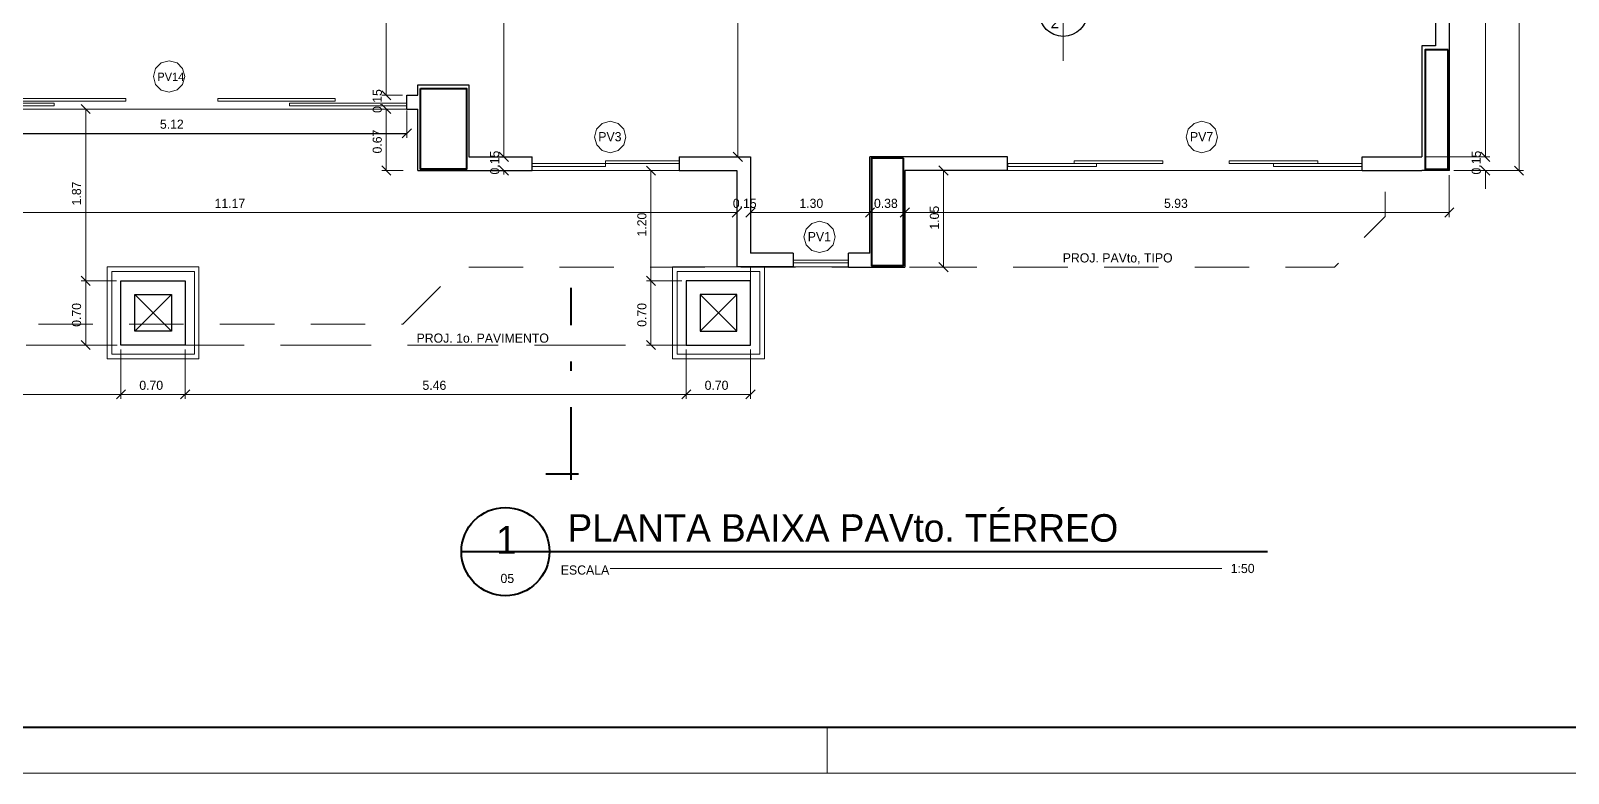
# Model space of a CAD drawing. Header units: metres. Extents: x 2.9 to 62.3, y 8 to 50.1.
# Drawn here: x 35.17 to 51.92, y 8.02 to 16.1 of the extents above; entities that cross this region are included whole.
import ezdxf
from ezdxf.enums import TextEntityAlignment as Align

# ---------------------------------------------------------------- set-up
doc = ezdxf.new("R2010")
doc.units = ezdxf.units.M
doc.header["$MEASUREMENT"] = 0
for name, pattern in [('DGN Style 2', [0.98853, 0.593118, -0.395412]), ('DGN Style 3', [1.383942, 0.98853, -0.395412]), ('DGN Style 4', [1.582636, 0.790824, -0.395412, 0.00098853, -0.395412])]:
    doc.linetypes.add(name, pattern=pattern)
doc.layers.get('Defpoints').update_dxf_attribs({"lineweight": 0})
for name, color, linetype, lineweight in [('Level 11-1', 7, 'Continuous', 0), ('Level 12', 7, 'Continuous', 0), ('Level 24-1', 7, 'Continuous', 0), ('Level 3', 7, 'Continuous', 0), ('Level 31', 7, 'Continuous', 0), ('Level 43', 7, 'Continuous', 0), ('Level 44', 7, 'Continuous', 0), ('Level 57', 7, 'Continuous', 0), ('Level 63', 7, 'Continuous', 0), ('Level 7', 7, 'Continuous', 0), ('Level 8', 7, 'Continuous', 0)]:
    doc.layers.add(name, color=color, linetype=linetype, lineweight=lineweight)
doc.styles.add('Style-INTL_ENGINEERING', font='INTL_ENGINEERING.shx')
doc.dimstyles.get("Standard").update_dxf_attribs({"dimtxt": 0.18, "dimasz": 0.18, "dimexe": 0.18, "dimexo": 0.0625, "dimgap": 0.09, "dimtad": 0, "dimtih": 1, "dimtoh": 1, "dimdec": 4, "dimzin": 1, "dimdsep": 46, "dimtxsty": 'Standard', "dimcen": 0, "dimadec": 0, "dimazin": 0, "dimtfac": 1, "dimtdec": 4, "dimtofl": 0, "dimtmove": 0, "dimatfit": 3, "dimfxl": 0, "dimtolj": 1, "dimtzin": 1, "dimarcsym": 0})

# ---------------------------------------------------------------- blocks, each defined once
blk = doc.blocks.new('*D40')
at = {"layer": 'Defpoints'}
for p in [(50.474, 19.809), (51.017, 17.61), (50.323, 14.73), (51.017, 14.73)]:
    blk.add_point(p, dxfattribs=at)
at = {"layer": 'Level 43', "color": 2, "linetype": 'Continuous', "lineweight": 0}
for p, q in [((50.524, 19.809), (51.066, 19.809)), ((50.967, 19.859), (51.066, 19.759)), ((51.017, 19.809), (51.017, 14.73)), ((51.066, 14.68), (50.967, 14.78)), ((50.372, 14.73), (51.066, 14.73))]:
    blk.add_line(p, q, dxfattribs=at)
at = {"layer": 'Level 43', "color": 2, "linetype": 'Continuous', "lineweight": 0, "style": 'Style-INTL_ENGINEERING'}
blk.add_text('5.08', height=0.0995, rotation=90, dxfattribs=at).set_placement((50.917, 17.464), align=Align.MIDDLE_LEFT)
blk = doc.blocks.new('_Oblique')
at = {"color": 0, "linetype": 'ByBlock', "lineweight": -2}
blk.add_line((0.5, 0.5), (-0.5, -0.5), dxfattribs=at)
blk = doc.blocks.new('*D41')
at = {"layer": 'Defpoints'}
for p in [(50.323, 14.73), (50.625, 14.579), (51.017, 14.654), (51.017, 14.579)]:
    blk.add_point(p, dxfattribs=at)
at = {"layer": 'Level 43', "color": 2, "linetype": 'Continuous', "lineweight": 0}
for p, q in [((51.066, 14.68), (50.967, 14.78)), ((51.017, 14.772), (51.017, 14.73)), ((50.372, 14.73), (51.066, 14.73)), ((50.674, 14.579), (51.066, 14.579)), ((50.967, 14.629), (51.066, 14.529)), ((51.017, 14.38), (51.017, 14.579))]:
    blk.add_line(p, q, dxfattribs=at)
at = {"layer": 'Level 43', "color": 2, "linetype": 'Continuous', "lineweight": 0, "style": 'Style-INTL_ENGINEERING'}
blk.add_text('0.15', height=0.0995, rotation=90, dxfattribs=at).set_placement((50.917, 14.537), align=Align.MIDDLE_LEFT)
blk = doc.blocks.new('*D42')
at = {"layer": 'Defpoints'}
for p in [(50.625, 21.289), (51.383, 17.934), (50.625, 14.579), (51.383, 14.579)]:
    blk.add_point(p, dxfattribs=at)
at = {"layer": 'Level 43', "color": 2, "linetype": 'Continuous', "lineweight": 0}
for p, q in [((50.674, 21.289), (51.432, 21.289)), ((51.333, 21.339), (51.432, 21.239)), ((51.383, 21.289), (51.383, 14.579)), ((50.674, 14.579), (51.432, 14.579)), ((51.432, 14.529), (51.333, 14.629))]:
    blk.add_line(p, q, dxfattribs=at)
at = {"layer": 'Level 43', "color": 2, "linetype": 'Continuous', "lineweight": 0, "style": 'Style-INTL_ENGINEERING'}
blk.add_text('6.71', height=0.0995, rotation=90, dxfattribs=at).set_placement((51.283, 17.818), align=Align.MIDDLE_LEFT)
blk = doc.blocks.new('*D55')
at = {"layer": 'Defpoints'}
for p in [(37.279, 14.124), (42.864, 14.124), (42.864, 14.055), (31.694, 13.569)]:
    blk.add_point(p, dxfattribs=at)
at = {"layer": 'Level 43', "color": 2, "linetype": 'Continuous', "lineweight": 0}
for p, q in [((31.644, 14.074), (31.744, 14.174)), ((31.694, 13.618), (31.694, 14.173)), ((31.694, 14.124), (42.864, 14.124)), ((42.914, 14.174), (42.814, 14.074)), ((42.864, 14.104), (42.864, 14.173))]:
    blk.add_line(p, q, dxfattribs=at)
at = {"layer": 'Level 43', "color": 2, "linetype": 'Continuous', "lineweight": 0, "style": 'Style-INTL_ENGINEERING'}
blk.add_text('11.17', height=0.0995, dxfattribs=at).set_placement((37.177, 14.223), align=Align.MIDDLE_LEFT)
blk = doc.blocks.new('*D56')
at = {"layer": 'Defpoints'}
for p in [(42.939, 14.124), (43.014, 14.205), (43.014, 14.124), (42.864, 14.055)]:
    blk.add_point(p, dxfattribs=at)
at = {"layer": 'Level 43', "color": 2, "linetype": 'Continuous', "lineweight": 0}
for p, q in [((42.914, 14.174), (42.814, 14.074)), ((42.821, 14.124), (42.864, 14.124)), ((42.864, 14.104), (42.864, 14.173)), ((42.964, 14.074), (43.064, 14.174)), ((43.014, 14.155), (43.014, 14.074)), ((43.214, 14.124), (43.014, 14.124))]:
    blk.add_line(p, q, dxfattribs=at)
at = {"layer": 'Level 43', "color": 2, "linetype": 'Continuous', "lineweight": 0, "style": 'Style-INTL_ENGINEERING'}
blk.add_text('0.15', height=0.0995, dxfattribs=at).set_placement((42.821, 14.223), align=Align.MIDDLE_LEFT)
blk = doc.blocks.new('*D57')
at = {"layer": 'Defpoints'}
for p in [(43.014, 14.205), (43.664, 14.124), (44.314, 14.205), (44.314, 14.124)]:
    blk.add_point(p, dxfattribs=at)
at = {"layer": 'Level 43', "color": 2, "linetype": 'Continuous', "lineweight": 0}
for p, q in [((42.964, 14.074), (43.064, 14.174)), ((43.014, 14.155), (43.014, 14.074)), ((43.014, 14.124), (44.314, 14.124)), ((44.364, 14.174), (44.264, 14.074)), ((44.314, 14.155), (44.314, 14.074))]:
    blk.add_line(p, q, dxfattribs=at)
at = {"layer": 'Level 43', "color": 2, "linetype": 'Continuous', "lineweight": 0, "style": 'Style-INTL_ENGINEERING'}
blk.add_text('1.30', height=0.0995, dxfattribs=at).set_placement((43.546, 14.223), align=Align.MIDDLE_LEFT)
blk = doc.blocks.new('*D58')
at = {"layer": 'Defpoints'}
for p in [(44.314, 14.205), (44.504, 14.124), (44.695, 14.124), (44.695, 14.054)]:
    blk.add_point(p, dxfattribs=at)
at = {"layer": 'Level 43', "color": 2, "linetype": 'Continuous', "lineweight": 0}
for p, q in [((44.264, 14.074), (44.364, 14.174)), ((44.314, 14.155), (44.314, 14.074)), ((44.314, 14.124), (44.695, 14.124)), ((44.744, 14.174), (44.645, 14.074)), ((44.695, 14.104), (44.695, 14.173))]:
    blk.add_line(p, q, dxfattribs=at)
at = {"layer": 'Level 43', "color": 2, "linetype": 'Continuous', "lineweight": 0, "style": 'Style-INTL_ENGINEERING'}
blk.add_text('0.38', height=0.0995, dxfattribs=at).set_placement((44.358, 14.223), align=Align.MIDDLE_LEFT)
blk = doc.blocks.new('*D59')
at = {"layer": 'Defpoints'}
for p in [(50.624, 14.58), (47.659, 14.124), (50.624, 14.124), (44.695, 14.054)]:
    blk.add_point(p, dxfattribs=at)
at = {"layer": 'Level 43', "color": 2, "linetype": 'Continuous', "lineweight": 0}
for p, q in [((50.624, 14.53), (50.624, 14.074)), ((44.645, 14.074), (44.744, 14.174)), ((44.695, 14.104), (44.695, 14.173)), ((44.695, 14.124), (50.624, 14.124)), ((50.674, 14.174), (50.574, 14.074))]:
    blk.add_line(p, q, dxfattribs=at)
at = {"layer": 'Level 43', "color": 2, "linetype": 'Continuous', "lineweight": 0, "style": 'Style-INTL_ENGINEERING'}
blk.add_text('5.93', height=0.0995, dxfattribs=at).set_placement((47.517, 14.223), align=Align.MIDDLE_LEFT)
blk = doc.blocks.new('*D65')
at = {"layer": 'Defpoints'}
for p in [(30.85, 12.68), (36.157, 12.68), (33.503, 12.143), (36.157, 12.143)]:
    blk.add_point(p, dxfattribs=at)
at = {"layer": 'Level 43', "color": 2, "linetype": 'Continuous', "lineweight": 0}
for p, q in [((30.85, 12.63), (30.85, 12.093)), ((36.157, 12.63), (36.157, 12.093)), ((30.8, 12.093), (30.899, 12.193)), ((30.85, 12.143), (36.157, 12.143)), ((36.207, 12.193), (36.107, 12.093))]:
    blk.add_line(p, q, dxfattribs=at)
at = {"layer": 'Level 43', "color": 2, "linetype": 'Continuous', "lineweight": 0, "style": 'Style-INTL_ENGINEERING'}
blk.add_text('5.31', height=0.0995, dxfattribs=at).set_placement((33.39, 12.242), align=Align.MIDDLE_LEFT)
blk = doc.blocks.new('*D66')
at = {"layer": 'Defpoints'}
for p in [(36.157, 12.68), (36.857, 12.68), (36.507, 12.143), (36.857, 12.143)]:
    blk.add_point(p, dxfattribs=at)
at = {"layer": 'Level 43', "color": 2, "linetype": 'Continuous', "lineweight": 0}
for p, q in [((36.157, 12.63), (36.157, 12.093)), ((36.857, 12.63), (36.857, 12.093)), ((36.107, 12.093), (36.207, 12.193)), ((36.157, 12.143), (36.857, 12.143)), ((36.907, 12.193), (36.807, 12.093))]:
    blk.add_line(p, q, dxfattribs=at)
at = {"layer": 'Level 43', "color": 2, "linetype": 'Continuous', "lineweight": 0, "style": 'Style-INTL_ENGINEERING'}
blk.add_text('0.70', height=0.0995, dxfattribs=at).set_placement((36.357, 12.242), align=Align.MIDDLE_LEFT)
blk = doc.blocks.new('*D67')
at = {"layer": 'Defpoints'}
for p in [(36.857, 12.68), (42.314, 12.68), (39.586, 12.143), (42.314, 12.143)]:
    blk.add_point(p, dxfattribs=at)
at = {"layer": 'Level 43', "color": 2, "linetype": 'Continuous', "lineweight": 0}
for p, q in [((36.857, 12.63), (36.857, 12.093)), ((42.314, 12.63), (42.314, 12.093)), ((36.807, 12.093), (36.907, 12.193)), ((36.857, 12.143), (42.314, 12.143)), ((42.364, 12.193), (42.264, 12.093))]:
    blk.add_line(p, q, dxfattribs=at)
at = {"layer": 'Level 43', "color": 2, "linetype": 'Continuous', "lineweight": 0, "style": 'Style-INTL_ENGINEERING'}
blk.add_text('5.46', height=0.0995, dxfattribs=at).set_placement((39.441, 12.242), align=Align.MIDDLE_LEFT)
blk = doc.blocks.new('*D68')
at = {"layer": 'Defpoints'}
for p in [(42.314, 12.68), (43.014, 12.68), (42.664, 12.143), (43.014, 12.143)]:
    blk.add_point(p, dxfattribs=at)
at = {"layer": 'Level 43', "color": 2, "linetype": 'Continuous', "lineweight": 0}
for p, q in [((42.314, 12.63), (42.314, 12.093)), ((43.014, 12.63), (43.014, 12.093)), ((42.264, 12.093), (42.364, 12.193)), ((42.314, 12.143), (43.014, 12.143)), ((43.064, 12.193), (42.964, 12.093))]:
    blk.add_line(p, q, dxfattribs=at)
at = {"layer": 'Level 43', "color": 2, "linetype": 'Continuous', "lineweight": 0, "style": 'Style-INTL_ENGINEERING'}
blk.add_text('0.70', height=0.0995, dxfattribs=at).set_placement((42.514, 12.242), align=Align.MIDDLE_LEFT)
blk = doc.blocks.new('*D125')
at = {"layer": 'Defpoints'}
for p in [(40.326, 19.816), (40.437, 19.816), (40.326, 17.273), (40.289, 14.73)]:
    blk.add_point(p, dxfattribs=at)
at = {"layer": 'Level 43', "color": 2, "linetype": 'Continuous', "lineweight": 0}
for p, q in [((40.276, 19.865), (40.376, 19.766)), ((40.387, 19.816), (40.276, 19.816)), ((40.326, 14.73), (40.326, 19.816)), ((40.376, 14.68), (40.276, 14.779)), ((40.339, 14.73), (40.375, 14.73))]:
    blk.add_line(p, q, dxfattribs=at)
at = {"layer": 'Level 43', "color": 2, "linetype": 'Continuous', "lineweight": 0, "style": 'Style-INTL_ENGINEERING'}
blk.add_text('5.09', height=0.0995, rotation=90, dxfattribs=at).set_placement((40.227, 17.126), align=Align.MIDDLE_LEFT)
blk = doc.blocks.new('*D124')
at = {"layer": 'Defpoints'}
for p in [(39.772, 14.58), (40.289, 14.73), (40.326, 14.73), (40.326, 14.655)]:
    blk.add_point(p, dxfattribs=at)
at = {"layer": 'Level 43', "color": 2, "linetype": 'Continuous', "lineweight": 0}
for p, q in [((40.326, 14.929), (40.326, 14.73)), ((40.376, 14.68), (40.276, 14.779)), ((39.822, 14.58), (40.375, 14.58)), ((40.276, 14.63), (40.376, 14.53)), ((40.326, 14.537), (40.326, 14.58)), ((40.339, 14.73), (40.375, 14.73))]:
    blk.add_line(p, q, dxfattribs=at)
at = {"layer": 'Level 43', "color": 2, "linetype": 'Continuous', "lineweight": 0, "style": 'Style-INTL_ENGINEERING'}
blk.add_text('0.15', height=0.0995, rotation=90, dxfattribs=at).set_placement((40.227, 14.537), align=Align.MIDDLE_LEFT)
blk = doc.blocks.new('*D130')
at = {"layer": 'Defpoints'}
for p in [(42.875, 18.539), (43.036, 18.539), (42.875, 16.634), (43.014, 14.73)]:
    blk.add_point(p, dxfattribs=at)
at = {"layer": 'Level 43', "color": 2, "linetype": 'Continuous', "lineweight": 0}
for p, q in [((42.825, 18.589), (42.925, 18.489)), ((42.986, 18.539), (42.826, 18.539)), ((42.875, 14.73), (42.875, 18.539)), ((42.925, 14.68), (42.825, 14.779)), ((42.965, 14.73), (42.826, 14.73))]:
    blk.add_line(p, q, dxfattribs=at)
at = {"layer": 'Level 43', "color": 2, "linetype": 'Continuous', "lineweight": 0, "style": 'Style-INTL_ENGINEERING'}
blk.add_text('3.81', height=0.0995, rotation=90, dxfattribs=at).set_placement((42.776, 16.521), align=Align.MIDDLE_LEFT)
blk = doc.blocks.new('*D152')
at = {"layer": 'Defpoints'}
for p in [(42.314, 13.38), (41.929, 13.03), (41.929, 12.68), (42.314, 12.68)]:
    blk.add_point(p, dxfattribs=at)
at = {"layer": 'Level 43', "color": 2, "linetype": 'Continuous', "lineweight": 0}
for p, q in [((41.88, 13.429), (41.979, 13.33)), ((42.264, 13.38), (41.88, 13.38)), ((41.929, 13.38), (41.929, 12.68)), ((41.979, 12.63), (41.88, 12.729)), ((42.264, 12.68), (41.88, 12.68))]:
    blk.add_line(p, q, dxfattribs=at)
at = {"layer": 'Level 43', "color": 2, "linetype": 'Continuous', "lineweight": 0, "style": 'Style-INTL_ENGINEERING'}
blk.add_text('0.70', height=0.0995, rotation=90, dxfattribs=at).set_placement((41.83, 12.879), align=Align.MIDDLE_LEFT)
blk = doc.blocks.new('*D151')
at = {"layer": 'Defpoints'}
for p in [(42.235, 14.58), (41.929, 13.98), (41.929, 13.38), (42.314, 13.38)]:
    blk.add_point(p, dxfattribs=at)
at = {"layer": 'Level 43', "color": 2, "linetype": 'Continuous', "lineweight": 0}
for p, q in [((41.88, 14.629), (41.979, 14.53)), ((42.185, 14.58), (41.88, 14.58)), ((41.929, 14.58), (41.929, 13.38)), ((41.979, 13.33), (41.88, 13.429)), ((42.264, 13.38), (41.88, 13.38))]:
    blk.add_line(p, q, dxfattribs=at)
at = {"layer": 'Level 43', "color": 2, "linetype": 'Continuous', "lineweight": 0, "style": 'Style-INTL_ENGINEERING'}
blk.add_text('1.20', height=0.0995, rotation=90, dxfattribs=at).set_placement((41.83, 13.862), align=Align.MIDDLE_LEFT)
blk = doc.blocks.new('*D154')
at = {"layer": 'Defpoints'}
for p in [(36.157, 13.38), (35.773, 13.03), (35.773, 12.68), (36.157, 12.68)]:
    blk.add_point(p, dxfattribs=at)
at = {"layer": 'Level 43', "color": 2, "linetype": 'Continuous', "lineweight": 0}
for p, q in [((35.723, 13.429), (35.822, 13.33)), ((36.108, 13.38), (35.723, 13.38)), ((35.773, 13.38), (35.773, 12.68)), ((35.822, 12.63), (35.723, 12.729)), ((36.108, 12.68), (35.723, 12.68))]:
    blk.add_line(p, q, dxfattribs=at)
at = {"layer": 'Level 43', "color": 2, "linetype": 'Continuous', "lineweight": 0, "style": 'Style-INTL_ENGINEERING'}
blk.add_text('0.70', height=0.0995, rotation=90, dxfattribs=at).set_placement((35.673, 12.879), align=Align.MIDDLE_LEFT)
blk = doc.blocks.new('*D153')
at = {"layer": 'Defpoints'}
for p in [(36.771, 15.25), (35.773, 14.315), (35.773, 13.38), (36.157, 13.38)]:
    blk.add_point(p, dxfattribs=at)
at = {"layer": 'Level 43', "color": 2, "linetype": 'Continuous', "lineweight": 0}
for p, q in [((35.723, 15.299), (35.822, 15.2)), ((36.722, 15.25), (35.723, 15.25)), ((35.773, 15.25), (35.773, 13.38)), ((35.822, 13.33), (35.723, 13.429)), ((36.108, 13.38), (35.723, 13.38))]:
    blk.add_line(p, q, dxfattribs=at)
at = {"layer": 'Level 43', "color": 2, "linetype": 'Continuous', "lineweight": 0, "style": 'Style-INTL_ENGINEERING'}
blk.add_text('1.87', height=0.0995, rotation=90, dxfattribs=at).set_placement((35.673, 14.201), align=Align.MIDDLE_LEFT)
blk = doc.blocks.new('*D165')
at = {"layer": 'Defpoints'}
for p in [(44.695, 14.58), (45.115, 14.054), (44.695, 13.529), (45.115, 13.529)]:
    blk.add_point(p, dxfattribs=at)
at = {"layer": 'Level 43', "color": 2, "linetype": 'Continuous', "lineweight": 0}
for p, q in [((44.744, 14.58), (45.165, 14.58)), ((45.066, 14.63), (45.165, 14.53)), ((45.115, 14.58), (45.115, 13.529)), ((45.165, 13.479), (45.066, 13.579)), ((44.744, 13.529), (45.165, 13.529))]:
    blk.add_line(p, q, dxfattribs=at)
at = {"layer": 'Level 43', "color": 2, "linetype": 'Continuous', "lineweight": 0, "style": 'Style-INTL_ENGINEERING'}
blk.add_text('1.05', height=0.0995, rotation=90, dxfattribs=at).set_placement((45.016, 13.937), align=Align.MIDDLE_LEFT)
blk = doc.blocks.new('*U375')
at = {"layer": 'Level 44', "color": 4, "linetype": 'Continuous', "lineweight": 0, "flags": 128}
blk.add_lwpolyline([(0.00342, 0), (0.00294, 0.00172), (0.00172, 0.00296), (0, 0.00342), (-0.00171, 0.00296), (-0.00296, 0.00172), (-0.00341, 0), (-0.00294, -0.00171), (-0.00172, -0.00295), (-0.00001, -0.00341), (0.00173, -0.00294), (0.00295, -0.00171)], close=True, dxfattribs=at)
at = {"layer": 'Level 44', "color": 4, "linetype": 'Continuous', "lineweight": 0, "style": 'Style-INTL_ENGINEERING'}
blk.add_text('PV3', height=0.001999, rotation=359.9999, dxfattribs=at).set_placement((-0.00259, -0.00093))
blk = doc.blocks.new('*U374')
at = {"layer": 'Level 44', "color": 4, "linetype": 'Continuous', "lineweight": 0, "flags": 128}
blk.add_lwpolyline([(0.00342, 0), (0.00294, 0.00172), (0.00172, 0.00296), (0, 0.00342), (-0.00171, 0.00296), (-0.00296, 0.00172), (-0.00341, 0), (-0.00294, -0.00171), (-0.00172, -0.00295), (-0.00001, -0.00341), (0.00173, -0.00294), (0.00295, -0.00171)], close=True, dxfattribs=at)
at = {"layer": 'Level 44', "color": 4, "linetype": 'Continuous', "lineweight": 0, "style": 'Style-INTL_ENGINEERING'}
blk.add_text('PV7', height=0.001999, rotation=359.9999, dxfattribs=at).set_placement((-0.00259, -0.00093))
blk = doc.blocks.new('*U376')
at = {"layer": 'Level 44', "color": 4, "linetype": 'Continuous', "lineweight": 0, "flags": 128}
blk.add_lwpolyline([(0.00342, 0), (0.00294, 0.00172), (0.00172, 0.00296), (0, 0.00342), (-0.00171, 0.00296), (-0.00296, 0.00172), (-0.00341, 0), (-0.00294, -0.00171), (-0.00172, -0.00295), (-0.00001, -0.00341), (0.00173, -0.00294), (0.00295, -0.00171)], close=True, dxfattribs=at)
at = {"layer": 'Level 44', "color": 4, "linetype": 'Continuous', "lineweight": 0, "style": 'Style-INTL_ENGINEERING'}
blk.add_text('PV1', height=0.001999, rotation=359.9999, dxfattribs=at).set_placement((-0.00259, -0.00093))
blk = doc.blocks.new('INDESP')
at = {"layer": 'Level 3', "color": 131, "linetype": 'Continuous', "lineweight": 0}
for p, q in [((0.01506, -0.01302), (0.01507, 0.01257)), ((0.00001, 0), (0.03099, 0))]:
    blk.add_line(p, q, dxfattribs=at)
at = {"layer": 'Level 3', "color": 131, "linetype": 'Continuous', "lineweight": 13}
blk.add_line((0.0221, 0), (0.02213, 0.00002), dxfattribs=at)
at = {"layer": 'Level 3', "color": 131, "linetype": 'Continuous', "lineweight": 30}
blk.add_circle((0.01505, 0.00001), 0.00645, dxfattribs=at)
at = {"layer": 'Level 3', "color": 131, "linetype": 'Continuous', "lineweight": 30, "style": 'Style-INTL_ENGINEERING'}
for s, p in [('1', (0.01159, 0.00105)), ('4', (0.01633, 0.00098)), ('2', (0.01167, -0.00425))]:
    blk.add_text(s, height=0.003, rotation=0, dxfattribs=at).set_placement(p)
blk = doc.blocks.new('*U444')
at = {"layer": 'Level 3', "color": 2, "linetype": 'DGN Style 4', "lineweight": 40}
for p, q in [((0.044, 3.301), (0.045, 6.731)), ((0.053, -0.18), (0.054, -1.426)), ((0.045, -6.963), (0.045, -4.874)), ((-0.232, -6.9), (0.124, -6.9))]:
    blk.add_line(p, q, dxfattribs=at)
at = {"layer": 'Level 3', "color": 2, "linetype": 'Continuous', "lineweight": 30}
for p, q in [((0.045, 6.584), (-0.308, 6.231)), ((0.046, 6.481), (0.045, 6.584)), ((-0.308, 6.231), (0.045, 5.877)), ((0.045, 5.877), (0.046, 5.981))]:
    blk.add_line(p, q, dxfattribs=at)
at = {"layer": 'Level 3', "color": 2, "linetype": 'Continuous', "lineweight": 13}
for p, q in [((0.045, 6.562), (-0.059, 6.459)), ((0.045, 6.538), (-0.022, 6.473)), ((0.045, 6.515), (0.008, 6.478)), ((0.046, 6.491), (0.034, 6.48)), ((-0.182, 6.335), (-0.297, 6.22)), ((-0.196, 6.298), (-0.285, 6.208)), ((-0.202, 6.268), (-0.274, 6.196)), ((-0.204, 6.242), (-0.262, 6.184)), ((-0.204, 6.219), (-0.25, 6.172)), ((-0.202, 6.198), (-0.238, 6.161)), ((-0.199, 6.177), (-0.225, 6.149)), ((-0.194, 6.158), (-0.215, 6.137)), ((-0.188, 6.14), (-0.203, 6.125)), ((-0.181, 6.124), (-0.191, 6.114)), ((-0.173, 6.108), (-0.179, 6.102)), ((-0.164, 6.094), (-0.168, 6.09)), ((-0.154, 6.08), (-0.156, 6.078)), ((-0.144, 6.067), (-0.144, 6.066)), ((-0.107, 6.033), (-0.109, 6.031)), ((-0.093, 6.023), (-0.097, 6.019)), ((-0.079, 6.014), (-0.085, 6.007)), ((-0.063, 6.006), (-0.073, 5.996)), ((-0.047, 5.998), (-0.062, 5.984)), ((-0.03, 5.992), (-0.049, 5.972)), ((-0.011, 5.987), (-0.038, 5.96)), ((0.009, 5.983), (-0.026, 5.95)), ((0.03, 5.981), (-0.014, 5.937)), ((0.045, 5.973), (-0.002, 5.925)), ((0.045, 5.949), (0.009, 5.913)), ((0.045, 5.926), (0.021, 5.901)), ((0.045, 5.902), (0.033, 5.891)), ((0.045, 5.879), (0.045, 5.878))]:
    blk.add_line(p, q, dxfattribs=at)
at = {"layer": 'Level 3', "color": 2, "linetype": 'Continuous', "lineweight": 30}
blk.add_circle((0.045, 6.232), 0.25, dxfattribs=at)
at = {"layer": 'Level 3', "color": 2, "linetype": 'Continuous', "lineweight": 13, "extrusion": (0, 0, -1)}
blk.add_arc((-0.045, 6.232), 0.25, 270.0007, 90.0007, dxfattribs=at)
at = {"layer": 'Level 3', "color": 2, "linetype": 'Continuous', "lineweight": 13}
for p in [(-0.132, 6.055), (-0.12, 6.043)]:
    blk.add_point(p, dxfattribs=at)
at = {"layer": 'Level 3', "color": 2, "linetype": 'Continuous', "lineweight": 30, "style": 'Style-INTL_ENGINEERING'}
blk.add_text('C', height=0.15, rotation=89.9993, dxfattribs=at).set_placement((-0.149, 6.185), align=Align.TOP_LEFT)
at = {"layer": 'Level 3', "color": 2, "linetype": 'Continuous', "lineweight": 13, "style": 'Style-INTL_ENGINEERING', "width": 0.714283}
blk.add_text('10', height=0.14, rotation=89.9993, dxfattribs=at).set_placement((0.168, 6.305), align=Align.MIDDLE_RIGHT)
blk = doc.blocks.new('*D473')
at = {"layer": 'Defpoints'}
for p in [(39.047, 15.4), (39.047, 15.325), (39.271, 15.4), (39.271, 15.25)]:
    blk.add_point(p, dxfattribs=at)
at = {"layer": 'Level 43', "color": 2, "linetype": 'Continuous', "lineweight": 0}
for p, q in [((39.047, 15.599), (39.047, 15.4)), ((39.097, 15.35), (38.997, 15.449)), ((39.222, 15.4), (38.997, 15.4)), ((38.997, 15.299), (39.097, 15.2)), ((39.222, 15.25), (38.997, 15.25)), ((39.047, 15.207), (39.047, 15.25))]:
    blk.add_line(p, q, dxfattribs=at)
at = {"layer": 'Level 43', "color": 2, "linetype": 'Continuous', "lineweight": 0, "style": 'Style-INTL_ENGINEERING'}
blk.add_text('0.15', height=0.0995, rotation=90, dxfattribs=at).set_placement((38.948, 15.207), align=Align.MIDDLE_LEFT)
blk = doc.blocks.new('*D474')
at = {"layer": 'Defpoints'}
for p in [(39.047, 19.33), (39.944, 19.33), (39.047, 17.365), (39.271, 15.4)]:
    blk.add_point(p, dxfattribs=at)
at = {"layer": 'Level 43', "color": 2, "linetype": 'Continuous', "lineweight": 0}
for p, q in [((38.997, 19.38), (39.097, 19.28)), ((39.895, 19.33), (38.997, 19.33)), ((39.047, 15.4), (39.047, 19.33)), ((39.097, 15.35), (38.997, 15.449)), ((39.222, 15.4), (38.997, 15.4))]:
    blk.add_line(p, q, dxfattribs=at)
at = {"layer": 'Level 43', "color": 2, "linetype": 'Continuous', "lineweight": 0, "style": 'Style-INTL_ENGINEERING'}
blk.add_text('3.93', height=0.0995, rotation=90, dxfattribs=at).set_placement((38.948, 17.223), align=Align.MIDDLE_LEFT)
blk = doc.blocks.new('*D472')
at = {"layer": 'Defpoints'}
for p in [(39.047, 15.25), (39.271, 15.25), (39.047, 14.915), (39.28, 14.58)]:
    blk.add_point(p, dxfattribs=at)
at = {"layer": 'Level 43', "color": 2, "linetype": 'Continuous', "lineweight": 0}
for p, q in [((38.997, 15.299), (39.097, 15.2)), ((39.222, 15.25), (38.997, 15.25)), ((39.047, 14.58), (39.047, 15.25)), ((39.097, 14.53), (38.997, 14.63)), ((39.23, 14.58), (38.997, 14.58))]:
    blk.add_line(p, q, dxfattribs=at)
at = {"layer": 'Level 43', "color": 2, "linetype": 'Continuous', "lineweight": 0, "style": 'Style-INTL_ENGINEERING'}
blk.add_text('0.67', height=0.0995, rotation=90, dxfattribs=at).set_placement((38.948, 14.766), align=Align.MIDDLE_LEFT)
blk = doc.blocks.new('*U489')
at = {"layer": 'Level 44', "color": 4, "linetype": 'Continuous', "lineweight": 0, "flags": 128}
blk.add_lwpolyline([(0.171, 0), (0.147, 0.086), (0.086, 0.148), (0, 0.171), (-0.086, 0.148), (-0.148, 0.086), (-0.171, 0), (-0.147, -0.086), (-0.086, -0.148), (-0.001, -0.171), (0.086, -0.147), (0.147, -0.086)], close=True, dxfattribs=at)
at = {"layer": 'Level 44', "color": 4, "linetype": 'Continuous', "lineweight": 0, "style": 'Style-INTL_ENGINEERING'}
blk.add_text('PV14', height=0.09, rotation=0.0007, dxfattribs=at).set_placement((-0.129, -0.048))
blk = doc.blocks.new('*U606')
at = {"layer": 'Level 11-1', "color": 2, "linetype": 'Continuous', "lineweight": 40}
blk.add_line((-0.08778, -0.00076), (0.0878, -0.00076), dxfattribs=at)
at = {"layer": 'Level 11-1', "color": 2, "linetype": 'Continuous', "lineweight": 0}
blk.add_line((-0.0554, -0.00443), (0.07782, -0.00442), dxfattribs=at)
at = {"layer": 'Level 11-1', "color": 2, "linetype": 'Continuous', "lineweight": 40}
blk.add_circle((-0.07819, -0.00077), 0.0096, dxfattribs=at)
at = {"layer": 'Level 11-1', "color": 2, "linetype": 'Continuous', "lineweight": 40, "style": 'Style-INTL_ENGINEERING'}
blk.add_text('PLANTA BAIXA PAVto. TÉRREO', height=0.0059999, rotation=0.0007, dxfattribs=at).set_placement((-0.06465, 0.00138))
at = {"layer": 'Level 11-1', "color": 2, "linetype": 'Continuous', "lineweight": 0, "style": 'Style-INTL_ENGINEERING'}
blk.add_text('ESCALA', height=0.002, rotation=0.0007, dxfattribs=at).set_placement((-0.05558, -0.00478), align=Align.MIDDLE_RIGHT)
at = {"layer": 'Level 11-1', "color": 2, "linetype": 'Continuous', "lineweight": 13, "style": 'Style-INTL_ENGINEERING'}
blk.add_text('1:50', height=0.002, rotation=0.0007, dxfattribs=at).set_placement((0.07978, -0.00444), align=Align.MIDDLE_LEFT)
at = {"layer": 'Level 11-1', "color": 2, "linetype": 'Continuous', "lineweight": 40, "insert": (-0.07801, -0.00121), "char_height": 0.006, "attachment_point": 8, "rotation": 0.0007, "line_spacing_factor": 0.6, "style": 'Style-INTL_ENGINEERING'}
blk.add_mtext('1\\P', dxfattribs=at)
at = {"layer": 'Level 11-1', "color": 2, "linetype": 'Continuous', "lineweight": 13, "insert": (-0.07778, -0.00764), "char_height": 0.002, "attachment_point": 8, "rotation": 0.0007, "line_spacing_factor": 0.6, "style": 'Style-INTL_ENGINEERING'}
blk.add_mtext('05\\P', dxfattribs=at)
blk = doc.blocks.new('*D620')
at = {"layer": 'Defpoints', "color": 0, "linetype": 'Continuous', "lineweight": 0}
for p in [(34.151, 15.285), (39.271, 15.285), (39.271, 14.985)]:
    blk.add_point(p, dxfattribs=at)
at = {"layer": 'Level 43', "color": 2, "linetype": 'Continuous', "lineweight": 0}
for p, q in [((34.151, 15.235), (34.151, 14.936)), ((39.271, 15.235), (39.271, 14.936))]:
    blk.add_line(p, q, dxfattribs=at)
at = {"layer": 'Level 43', "color": 0, "linetype": 'Continuous', "lineweight": -2}
blk.add_line((34.151, 14.985), (39.271, 14.985), dxfattribs=at)
at = {"layer": 'Level 43', "color": 0, "linetype": 'Continuous', "lineweight": -2, "xscale": 0.0995, "yscale": 0.0995, "zscale": 0.0995, "rotation": 180}
blk.add_blockref('_Oblique', (34.151, 14.985), dxfattribs=at)
at = {"layer": 'Level 43', "color": 0, "linetype": 'Continuous', "lineweight": -2, "xscale": 0.0995, "yscale": 0.0995, "zscale": 0.0995}
blk.add_blockref('_Oblique', (39.271, 14.985), dxfattribs=at)
at = {"layer": 'Level 43', "color": 0, "linetype": 'Continuous', "lineweight": 0, "insert": (36.711, 15.084), "char_height": 0.0995, "attachment_point": 5, "style": 'Style-INTL_ENGINEERING'}
blk.add_mtext('5.12', dxfattribs=at)

msp = doc.modelspace()

# ---------------------------------------------------------------- linework, layer by layer
at = {"layer": 'Level 24-1', "color": 7, "linetype": 'DGN Style 2', "lineweight": 0, "flags": 128}
msp.add_lwpolyline([(33.725, 21.939), (38.035, 21.939), (38.035, 22.689), (46.865, 22.689), (46.865, 21.289), (50.625, 21.289), (50.625, 14.579), (49.925, 14.579), (49.925, 14.079), (49.375, 13.529), (39.847, 13.529), (39.227, 12.909), (31.911, 12.909), (31.694, 13.126), (29.305, 13.126), (29.088, 12.909), (21.772, 12.909), (21.152, 13.529), (11.625, 13.529), (11.075, 14.079), (11.075, 14.579), (10.375, 14.579), (10.375, 21.289), (14.135, 21.289), (14.135, 22.689), (22.965, 22.689), (22.965, 21.939), (27.274, 21.939), (27.274, 26.725), (33.724, 26.725), (33.725, 21.939)], dxfattribs=at)
at = {"layer": 'Level 31', "color": 30, "linetype": 'Continuous', "lineweight": 0}
for p, q in [((31.694, 15.25), (39.271, 15.25)), ((40.635, 14.58), (42.235, 14.58)), ((49.675, 14.58), (45.814, 14.58)), ((43.479, 13.53), (44.079, 13.53))]:
    msp.add_line(p, q, dxfattribs=at)
at = {"layer": 'Level 43', "color": 131, "linetype": 'Continuous', "lineweight": 40, "flags": 128}
for points in [[(50.61, 15.895), (50.36, 15.895), (50.36, 14.595), (50.61, 14.595)], [(39.42, 15.475), (39.92, 15.475), (39.92, 14.595), (39.42, 14.595)], [(44.68, 14.715), (44.33, 14.715), (44.33, 13.545), (44.68, 13.545)]]:
    msp.add_lwpolyline(points, close=True, dxfattribs=at)
at = {"layer": 'Level 57', "color": 131, "linetype": 'Continuous', "lineweight": 0, "flags": 128}
for points in [[(35.431, 15.285), (34.151, 15.285), (34.151, 15.315), (35.431, 15.315)], [(36.211, 15.335), (34.931, 15.335), (34.931, 15.365), (36.211, 15.365)], [(37.211, 15.335), (38.491, 15.335), (38.491, 15.365), (37.211, 15.365)], [(37.991, 15.285), (39.271, 15.285), (39.271, 15.315), (37.991, 15.315)], [(41.435, 14.625), (40.635, 14.625), (40.635, 14.655), (41.435, 14.655)], [(42.235, 14.655), (41.435, 14.655), (41.435, 14.685), (42.235, 14.685)], [(45.815, 14.625), (46.78, 14.625), (46.78, 14.655), (45.815, 14.655)], [(46.539, 14.655), (47.503, 14.655), (47.503, 14.685), (46.539, 14.685)], [(48.227, 14.655), (49.192, 14.655), (49.192, 14.685), (48.227, 14.685)], [(48.71, 14.625), (49.675, 14.625), (49.675, 14.655), (48.71, 14.655)], [(43.479, 13.575), (44.079, 13.575), (44.079, 13.605), (43.479, 13.605)]]:
    msp.add_lwpolyline(points, close=True, dxfattribs=at)
at = {"layer": 'Level 63', "color": 131, "linetype": 'Continuous', "lineweight": 40}
msp.add_line((4.149, 8.519), (61.849, 8.519), dxfattribs=at)
at = {"layer": 'Level 63', "color": 131, "linetype": 'Continuous', "lineweight": 0}
msp.add_line((43.849, 8.519), (43.849, 8.019), dxfattribs=at)
at = {"layer": 'Level 63', "color": 131, "linetype": 'Continuous', "lineweight": 0, "flags": 128}
msp.add_lwpolyline([(62.35, 50.069), (2.899, 50.069), (2.899, 8.019), (62.35, 8.019)], close=True, dxfattribs=at)
at = {"layer": 'Level 63', "color": 131, "linetype": 'Continuous', "lineweight": 13, "flags": 128}
msp.add_lwpolyline([(56.85, 8.518), (4.149, 8.518), (4.149, 49.569), (56.85, 49.569)], close=True, dxfattribs=at)
at = {"layer": 'Level 7', "color": 7, "linetype": 'Continuous', "lineweight": 30}
for p, q in [((39.271, 15.25), (39.271, 15.4)), ((39.271, 15.4), (39.392, 15.4)), ((39.271, 15.25), (39.392, 15.25)), ((39.392, 14.58), (40.635, 14.58)), ((39.944, 14.73), (40.635, 14.73)), ((40.635, 14.58), (40.635, 14.73)), ((42.235, 14.73), (42.235, 14.58)), ((42.235, 14.73), (43.014, 14.73)), ((42.235, 14.58), (42.864, 14.58)), ((42.864, 14.58), (42.864, 13.53)), ((43.014, 14.73), (43.014, 13.68)), ((45.814, 14.73), (44.314, 14.73)), ((45.814, 14.58), (44.695, 14.58)), ((45.814, 14.58), (45.814, 14.73)), ((49.675, 14.73), (50.323, 14.73)), ((49.675, 14.58), (49.675, 14.73)), ((49.675, 14.58), (50.323, 14.58)), ((43.479, 13.68), (43.014, 13.68)), ((43.479, 13.68), (43.479, 13.53)), ((44.314, 13.68), (44.079, 13.68)), ((44.079, 13.53), (44.079, 13.68)), ((43.479, 13.53), (42.864, 13.53)), ((44.079, 13.529), (44.695, 13.529))]:
    msp.add_line(p, q, dxfattribs=at)
at = {"layer": 'Level 7', "color": 7, "linetype": 'Continuous', "lineweight": 30, "flags": 128}
for points in [[(50.624, 16.559), (50.624, 14.58), (50.323, 14.58)], [(50.624, 16.559), (50.474, 16.559), (50.474, 15.936), (50.323, 15.936), (50.323, 14.73)], [(39.392, 15.4), (39.392, 15.514), (39.944, 15.514)], [(39.944, 15.514), (39.944, 14.73)], [(39.392, 14.58), (39.392, 15.25)], [(44.314, 13.68), (44.314, 14.73)], [(44.695, 14.58), (44.695, 13.529)]]:
    msp.add_lwpolyline(points, dxfattribs=at)
at = {"layer": 'Level 7', "color": 7, "linetype": 'Continuous', "lineweight": 0, "flags": 128}
for points in [[(36.007, 13.53), (37.007, 13.53), (37.007, 12.53), (36.007, 12.53)], [(36.057, 13.48), (36.957, 13.48), (36.957, 12.58), (36.057, 12.58)]]:
    msp.add_lwpolyline(points, close=True, dxfattribs=at)
for points in [[(42.864, 13.53), (42.164, 13.53), (42.164, 12.53), (43.164, 12.53), (43.164, 13.529)], [(43.114, 13.48), (42.214, 13.48), (42.214, 12.58), (43.114, 12.58), (43.114, 13.48)]]:
    msp.add_lwpolyline(points, dxfattribs=at)
at = {"layer": 'Level 7', "color": 7, "linetype": 'Continuous', "lineweight": 30, "flags": 128}
for points in [[(36.157, 13.38), (36.857, 13.38), (36.857, 12.68), (36.157, 12.68)], [(36.307, 13.23), (36.707, 13.23), (36.707, 12.83), (36.307, 12.83)], [(43.014, 13.38), (42.314, 13.38), (42.314, 12.68), (43.014, 12.68)], [(42.864, 13.23), (42.464, 13.23), (42.464, 12.83), (42.864, 12.83)]]:
    msp.add_lwpolyline(points, close=True, dxfattribs=at)
at = {"layer": 'Level 8', "color": 7, "linetype": 'DGN Style 3', "lineweight": 0}
for p, q in [((36.307, 13.23), (36.707, 12.83)), ((36.307, 12.83), (36.707, 13.23)), ((42.864, 12.83), (42.464, 13.23)), ((42.864, 13.23), (42.464, 12.83))]:
    msp.add_line(p, q, dxfattribs=at)
at = {"layer": 'Level 8', "color": 7, "linetype": 'DGN Style 3', "lineweight": 0, "flags": 128}
msp.add_lwpolyline([(17.984, 13.529), (17.984, 12.68), (43.014, 12.68), (43.014, 13.53)], dxfattribs=at)

# ---------------------------------------------------------------- block references
at = {"layer": 'Level 11-1', "color": 2, "linetype": 'Continuous', "lineweight": 40, "xscale": 50, "yscale": 50, "zscale": 50}
msp.add_blockref('*U606', (44.254, 10.47), dxfattribs=at)
at = {"layer": 'Level 3', "color": 2, "linetype": 'Continuous', "lineweight": 30}
msp.add_blockref('*U444', (41.015, 18.177), dxfattribs=at)
at = {"layer": 'Level 3', "color": 131, "linetype": 'Continuous', "lineweight": 30, "xscale": 40.50002794240174, "yscale": 40.50002794240174, "zscale": 40.50002794240174, "rotation": 0.0006587766262007}
msp.add_blockref('INDESP', (45.81, 16.301), dxfattribs=at)
at = {"layer": 'Level 44', "color": 4, "linetype": 'Continuous', "lineweight": 0}
msp.add_blockref('*U489', (36.682, 15.604), dxfattribs=at)
at = {"layer": 'Level 44', "color": 4, "linetype": 'Continuous', "lineweight": 0, "xscale": 50.00000000487893, "yscale": 50.00000000487893, "zscale": 50.00000000487893, "rotation": 0.0008004141529982}
for name, p in [('*U375', (41.485, 14.945)), ('*U374', (47.929, 14.945)), ('*U376', (43.766, 13.857))]:
    msp.add_blockref(name, p, dxfattribs=at)

# ---------------------------------------------------------------- texts
at = {"layer": 'Level 12', "color": 2, "linetype": 'Continuous', "lineweight": 13, "char_height": 0.1, "attachment_point": 5, "line_spacing_factor": 1.200006, "style": 'Style-INTL_ENGINEERING'}
for s, insert in [('PROJ. PAVto, TIPO\\P', (47.012, 13.62)), ('PROJ. 1o. PAVIMENTO\\P', (40.097, 12.755))]:
    msp.add_mtext(s, dxfattribs=dict(at, insert=insert))

# ---------------------------------------------------------------- dimensions: what is measured, and where the dimension line sits
at = {"layer": 'Level 43', "color": 2, "linetype": 'Continuous', "lineweight": 0}
for base, p1, p2, angle, picture, middle in [((51.383, 14.579), (50.625, 21.289), (50.625, 14.579), 270, '*D42', (51.383, 17.934)), ((40.326, 19.816), (40.289, 14.73), (40.437, 19.816), 90, '*D125', (40.326, 17.273)), ((39.047, 19.33), (39.271, 15.4), (39.944, 19.33), 90, '*D474', (39.047, 17.365)), ((42.875, 18.539), (43.014, 14.73), (43.036, 18.539), 90, '*D130', (42.875, 16.634)), ((35.773, 13.38), (36.771, 15.25), (36.157, 13.38), 270, '*D153', (35.773, 14.315)), ((39.047, 15.25), (39.28, 14.58), (39.271, 15.25), 90, '*D472', (39.047, 14.915)), ((41.929, 13.38), (42.235, 14.58), (42.314, 13.38), 270, '*D151', (41.929, 13.98)), ((45.115, 13.529), (44.695, 14.58), (44.695, 13.529), 270, '*D165', (45.115, 14.054)), ((35.773, 12.68), (36.157, 13.38), (36.157, 12.68), 270, '*D154', (35.773, 13.03)), ((41.929, 12.68), (42.314, 13.38), (42.314, 12.68), 270, '*D152', (41.929, 13.03))]:
    dim = msp.add_linear_dim(base=base, p1=p1, p2=p2, angle=angle, dimstyle='Standard', override={"dimtxt": 0.0995, "dimasz": 0.0995, "dimexe": 0.0495, "dimexo": 0.0495, "dimgap": 0.0495, "dimtad": 1, "dimtih": 0, "dimtoh": 0, "dimdec": 2, "dimzin": 3, "dimtxsty": 'Style-INTL_ENGINEERING', "dimblk": 'Oblique', "dimclre": 2, "dimtdec": 2, "dimatfit": 1, "dimfrac": 2, "dimtolj": 0, "dimtzin": 3, "dimlwe": 0}, dxfattribs=at)
    dim.commit()
    dim.dimension.update_dxf_attribs({"geometry": picture, "text_midpoint": middle})
for base, p1, p2, angle, picture, middle in [((51.017, 14.73), (50.474, 19.809), (50.323, 14.73), 270, '*D40', (51.017, 17.61)), ((39.047, 15.4), (39.271, 15.25), (39.271, 15.4), 90, '*D473', (39.047, 15.325)), ((40.326, 14.73), (39.772, 14.58), (40.289, 14.73), 90, '*D124', (40.326, 14.655)), ((51.017, 14.579), (50.323, 14.73), (50.625, 14.579), 270, '*D41', (51.017, 14.654))]:
    dim = msp.add_linear_dim(base=base, p1=p1, p2=p2, angle=angle, dimstyle='Standard', override={"dimtxt": 0.0995, "dimasz": 0.0995, "dimexe": 0.0495, "dimexo": 0.0495, "dimgap": 0.0495, "dimtad": 1, "dimtih": 0, "dimtoh": 0, "dimdec": 2, "dimzin": 3, "dimtxsty": 'Style-INTL_ENGINEERING', "dimblk": 'Oblique', "dimclre": 2, "dimtdec": 2, "dimatfit": 1, "dimfrac": 2, "dimtolj": 0, "dimtzin": 3, "dimlwe": 0}, dxfattribs=at)
    dim.commit()
    dim.dimension.update_dxf_attribs({"geometry": picture, "text_midpoint": middle, "dimtype": 160})
for base, p1, p2, picture, middle in [((39.271, 14.985), (34.151, 15.285), (39.271, 15.285), '*D620', (36.711, 15.084)), ((50.624, 14.124), (44.695, 14.054), (50.624, 14.58), '*D59', (47.659, 14.124)), ((42.864, 14.124), (31.694, 13.569), (42.864, 14.055), '*D55', (37.279, 14.124)), ((44.314, 14.124), (43.014, 14.205), (44.314, 14.205), '*D57', (43.664, 14.124)), ((44.695, 14.124), (44.314, 14.205), (44.695, 14.054), '*D58', (44.504, 14.124)), ((36.157, 12.143), (30.85, 12.68), (36.157, 12.68), '*D65', (33.503, 12.143)), ((36.857, 12.143), (36.157, 12.68), (36.857, 12.68), '*D66', (36.507, 12.143)), ((42.314, 12.143), (36.857, 12.68), (42.314, 12.68), '*D67', (39.586, 12.143)), ((43.014, 12.143), (42.314, 12.68), (43.014, 12.68), '*D68', (42.664, 12.143))]:
    dim = msp.add_linear_dim(base=base, p1=p1, p2=p2, dimstyle='Standard', override={"dimtxt": 0.0995, "dimasz": 0.0995, "dimexe": 0.0495, "dimexo": 0.0495, "dimgap": 0.0495, "dimtad": 1, "dimtih": 0, "dimtoh": 0, "dimdec": 2, "dimzin": 3, "dimtxsty": 'Style-INTL_ENGINEERING', "dimblk": 'Oblique', "dimclre": 2, "dimtdec": 2, "dimatfit": 1, "dimfrac": 2, "dimtolj": 0, "dimtzin": 3, "dimlwe": 0}, dxfattribs=at)
    dim.commit()
    dim.dimension.update_dxf_attribs({"geometry": picture, "text_midpoint": middle})
dim = msp.add_linear_dim(base=(43.014, 14.124), p1=(42.864, 14.055), p2=(43.014, 14.205), dimstyle='Standard', override={"dimtxt": 0.0995, "dimasz": 0.0995, "dimexe": 0.0495, "dimexo": 0.0495, "dimgap": 0.0495, "dimtad": 1, "dimtih": 0, "dimtoh": 0, "dimdec": 2, "dimzin": 3, "dimtxsty": 'Style-INTL_ENGINEERING', "dimblk": 'Oblique', "dimclre": 2, "dimtdec": 2, "dimatfit": 1, "dimfrac": 2, "dimtolj": 0, "dimtzin": 3, "dimlwe": 0}, dxfattribs=at)
dim.commit()
dim.dimension.update_dxf_attribs({"geometry": '*D56', "text_midpoint": (42.939, 14.124), "dimtype": 160})

doc.saveas('drawing.dxf')
